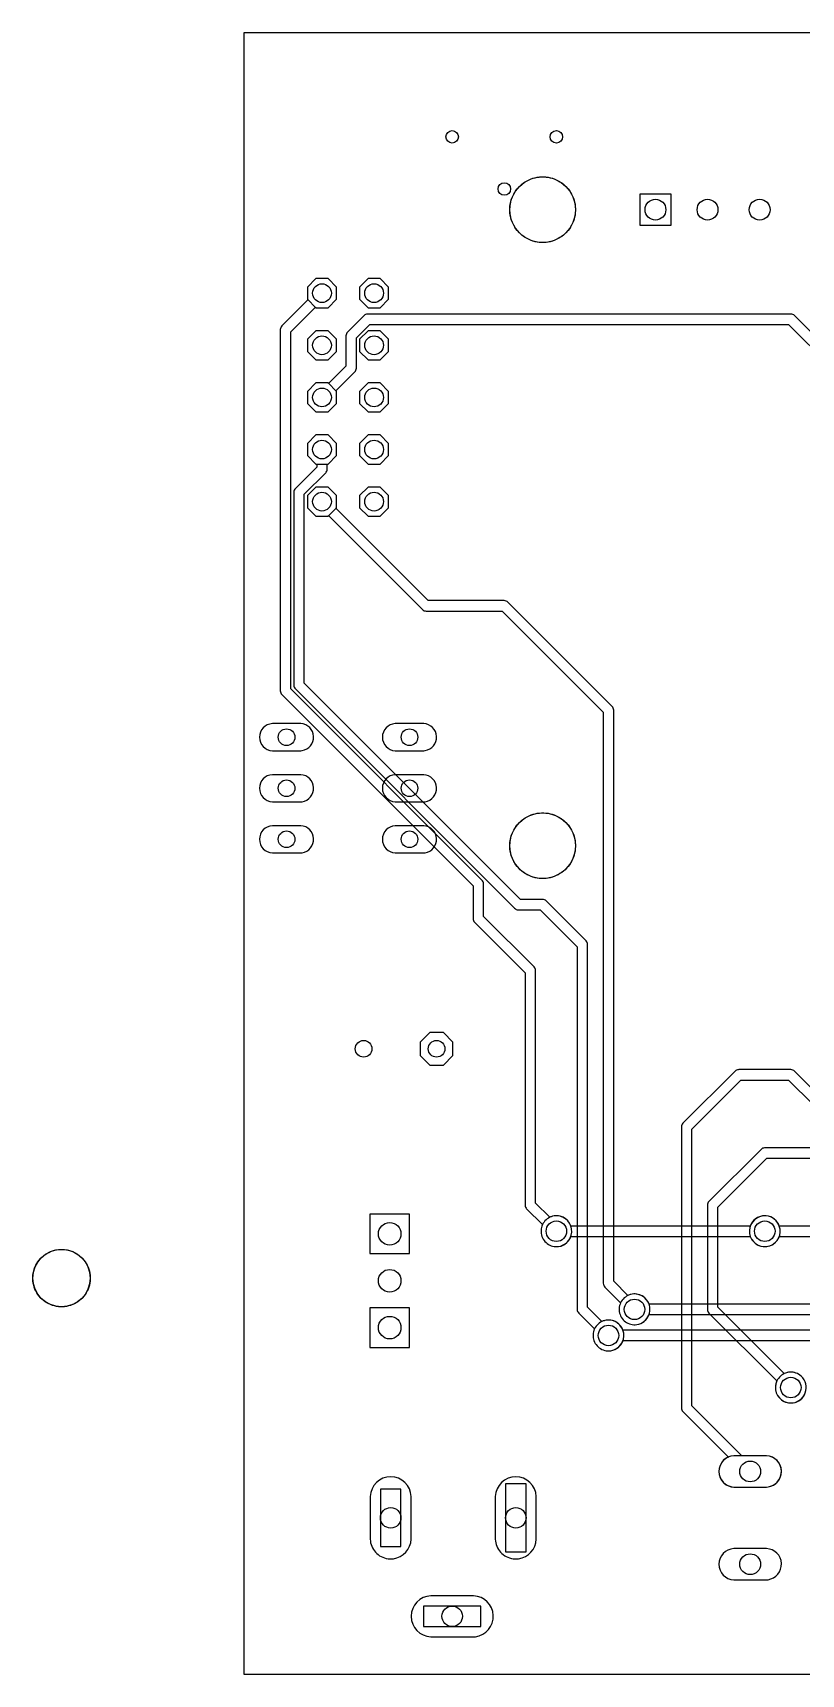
# Model space of a CAD drawing. Header units: millimetres. Extents: x -10 to 100, y 0 to 80.
# Drawn here: x -10.3 to 27.2, y 0 to 80 of the extents above; entities that cross this region are included whole.
import ezdxf

# ---------------------------------------------------------------- set-up
doc = ezdxf.new("R2010")
doc.units = ezdxf.units.MM

msp = doc.modelspace()

# ---------------------------------------------------------------- linework, layer by layer
at = {"layer": '16_copper'}
for points in [[(20.832, 72.142), (19.308, 72.142), (19.308, 70.618), (20.832, 70.618)], [(7.061, 67.015), (7.061, 67.605), (6.645, 68.021), (6.055, 68.021), (5.639, 67.605), (5.639, 67.015), (6.055, 66.599), (6.645, 66.599)], [(4.521, 64.475), (4.521, 65.065), (4.105, 65.481), (3.515, 65.481), (3.099, 65.065), (3.099, 64.475), (3.515, 64.059), (4.105, 64.059)], [(7.061, 64.475), (7.061, 65.065), (6.645, 65.481), (6.055, 65.481), (5.639, 65.065), (5.639, 64.475), (6.055, 64.059), (6.645, 64.059)], [(7.061, 61.935), (7.061, 62.525), (6.645, 62.941), (6.055, 62.941), (5.639, 62.525), (5.639, 61.935), (6.055, 61.519), (6.645, 61.519)], [(7.061, 59.395), (7.061, 59.985), (6.645, 60.401), (6.055, 60.401), (5.639, 59.985), (5.639, 59.395), (6.055, 58.979), (6.645, 58.979)], [(7.061, 56.855), (7.061, 57.445), (6.645, 57.861), (6.055, 57.861), (5.639, 57.445), (5.639, 56.855), (6.055, 56.439), (6.645, 56.439)], [(10.198, 30.149), (10.198, 30.811), (9.729, 31.28), (9.067, 31.28), (8.598, 30.811), (8.598, 30.149), (9.067, 29.68), (9.729, 29.68)], [(8.077, 22.428), (6.147, 22.428), (6.147, 20.498), (8.077, 20.498)], [(8.077, 17.856), (6.147, 17.856), (6.147, 15.926), (8.077, 15.926)]]:
    msp.add_lwpolyline(points, close=True, dxfattribs=at)
for points in [[(15.35, 20.847, 1), (15.13, 22.333), (15.058, 22.318, 0.048755), (14.92, 22.269), (14.224, 22.965), (14.224, 34.29, 0.198912), (14.15, 34.47), (11.684, 36.935), (11.684, 38.527, 0.198912), (11.61, 38.707), (2.286, 48.03), (2.286, 65.427), (3.487, 66.627), (3.515, 66.599), (4.105, 66.599), (4.521, 67.015), (4.521, 67.605), (4.105, 68.021), (3.515, 68.021), (3.099, 67.605), (3.099, 67.015), (3.127, 66.987), (1.852, 65.712, 0.198912), (1.778, 65.532), (1.778, 47.925, 0.198912), (1.852, 47.746), (11.176, 38.422), (11.176, 36.83, 0.198912), (11.25, 36.65), (13.716, 34.185), (13.716, 22.86, 0.198912), (13.79, 22.68), (14.561, 21.91), (14.533, 21.843), (14.512, 21.772), (14.497, 21.7), (14.49, 21.627), (14.49, 21.553), (14.497, 21.48), (14.512, 21.408), (14.533, 21.337), (14.561, 21.269), (14.596, 21.204), (14.637, 21.143), (14.684, 21.086), (14.736, 21.034), (14.793, 20.987), (14.854, 20.946), (14.919, 20.911), (14.987, 20.883), (15.058, 20.862), (15.13, 20.847), (15.203, 20.84), (15.277, 20.84)], [(17.89, 15.767, 1), (17.67, 17.253), (17.598, 17.238, 0.048755), (17.46, 17.189), (16.764, 17.885), (16.764, 35.56, 0.198912), (16.69, 35.74), (14.74, 37.69, 0.198912), (14.56, 37.764), (13.486, 37.764), (2.946, 48.304), (2.946, 57.508), (3.99, 58.551, 0.198912), (4.064, 58.731), (4.064, 58.979), (4.105, 58.979), (4.521, 59.395), (4.521, 59.985), (4.105, 60.401), (3.515, 60.401), (3.099, 59.985), (3.099, 59.395), (3.515, 58.979), (3.556, 58.979), (3.556, 58.836), (2.513, 57.793, 0.198912), (2.438, 57.613), (2.438, 48.199, 0.198912), (2.513, 48.019), (13.202, 37.33, 0.198912), (13.381, 37.256), (14.455, 37.256), (16.256, 35.455), (16.256, 17.78, 0.198912), (16.33, 17.6), (17.101, 16.83), (17.073, 16.763), (17.052, 16.692), (17.037, 16.62), (17.03, 16.547), (17.03, 16.473), (17.037, 16.4), (17.052, 16.328), (17.073, 16.257), (17.101, 16.189), (17.136, 16.124), (17.177, 16.063), (17.224, 16.006), (17.276, 15.954), (17.333, 15.907), (17.394, 15.866), (17.459, 15.831), (17.527, 15.803), (17.598, 15.782), (17.67, 15.767), (17.743, 15.76), (17.817, 15.76)], [(19.16, 17.037, 1), (18.94, 18.523), (18.868, 18.508, 0.048755), (18.73, 18.459), (18.034, 19.155), (18.034, 46.99, 0.198912), (17.96, 47.17), (12.88, 52.25, 0.198912), (12.7, 52.324), (8.995, 52.324), (4.493, 56.827), (4.521, 56.855), (4.521, 57.445), (4.105, 57.861), (3.515, 57.861), (3.099, 57.445), (3.099, 56.855), (3.515, 56.439), (4.105, 56.439), (4.133, 56.468), (8.71, 51.89, 0.198912), (8.89, 51.816), (12.595, 51.816), (17.526, 46.885), (17.526, 19.05, 0.198912), (17.6, 18.87), (18.371, 18.1), (18.343, 18.033), (18.322, 17.962), (18.307, 17.89), (18.3, 17.817), (18.3, 17.743), (18.307, 17.67), (18.322, 17.598), (18.343, 17.527), (18.371, 17.459), (18.406, 17.394), (18.447, 17.333), (18.494, 17.276), (18.546, 17.224), (18.603, 17.177), (18.664, 17.136), (18.729, 17.101), (18.797, 17.073), (18.868, 17.052), (18.94, 17.037), (19.013, 17.03), (19.087, 17.03)], [(2.84, 45.015, 0.906346), (2.776, 46.33), (1.39, 46.33, 0.952079), (1.39, 45.009), (2.776, 45.009)], [(8.835, 45.015, 0.906346), (8.77, 46.33), (7.384, 46.33, 0.952079), (7.384, 45.009), (8.77, 45.009)], [(2.84, 42.526, 0.906346), (2.776, 43.84), (1.39, 43.84, 0.952079), (1.39, 42.52), (2.776, 42.52)], [(8.835, 42.526, 0.906346), (8.77, 43.84), (7.384, 43.84, 0.952079), (7.384, 42.52), (8.77, 42.52)], [(2.84, 40.037, 0.906346), (2.776, 41.351), (1.39, 41.351, 0.952079), (1.39, 40.03), (2.776, 40.03)], [(8.835, 40.037, 0.906346), (8.77, 41.351), (7.384, 41.351, 0.952079), (7.384, 40.03), (8.77, 40.03)], [(24.111, 29.462, 0.179039), (23.95, 29.39), (21.41, 26.85, 0.198912), (21.336, 26.67), (21.336, 12.979, 0.198912), (21.41, 12.8), (23.628, 10.582, 0.796397), (23.889, 9.119), (25.488, 9.119, 0.95208), (25.488, 10.643), (24.286, 10.643), (21.844, 13.085), (21.844, 26.565), (24.235, 28.956), (26.565, 28.956), (27.76, 27.76, 1), (28.12, 28.12), (26.85, 29.39, 0.198912), (26.67, 29.464), (24.13, 29.464)], [(25.381, 25.652, 0.179039), (25.22, 25.58), (22.68, 23.04, 0.198912), (22.606, 22.86), (22.606, 17.78, 0.198912), (22.68, 17.6), (25.991, 14.29, 0.999258), (27.349, 13.649), (27.377, 13.717, 0.667642), (26.35, 14.649), (23.114, 17.885), (23.114, 22.755), (25.505, 25.146), (29.21, 25.146, 0.198912), (29.39, 25.22), (30.66, 26.49, 0.198912), (30.734, 26.67), (30.734, 27.94, 1), (30.226, 27.94), (30.226, 26.775), (29.105, 25.654), (25.4, 25.654)], [(74.949, 14.988, 0.179039), (75.11, 15.06), (75.88, 15.831, 0.999258), (76.521, 17.189), (76.453, 17.217, 0.667642), (75.521, 16.19), (74.825, 15.494), (34.395, 15.494), (33.274, 16.615), (33.274, 20.32, 0.198912), (33.2, 20.5), (31.93, 21.77, 0.198912), (31.75, 21.844), (26.107, 21.844, 0.99926), (24.693, 21.337), (24.721, 21.269, 0.667644), (26.107, 21.336), (31.645, 21.336), (32.766, 20.215), (32.766, 16.51, 0.198912), (32.84, 16.33), (34.11, 15.06, 0.198912), (34.29, 14.986), (74.93, 14.986)], [(7.291, 5.628, 0.36397), (8.16, 6.576), (8.16, 8.664, 0.95729), (6.16, 8.664), (6.16, 6.576), (6.168, 6.489), (6.183, 6.403), (6.205, 6.319), (6.235, 6.237), (6.272, 6.158), (6.316, 6.082), (6.366, 6.011), (6.422, 5.944), (6.484, 5.882), (6.551, 5.826), (6.622, 5.776), (6.698, 5.732), (6.777, 5.695), (6.859, 5.665), (6.943, 5.643), (7.029, 5.628), (7.116, 5.62), (7.204, 5.62)], [(13.391, 5.628, 0.36397), (14.26, 6.576), (14.26, 8.664, 0.95729), (12.26, 8.664), (12.26, 6.576), (12.268, 6.489), (12.283, 6.403), (12.305, 6.319), (12.335, 6.237), (12.372, 6.158), (12.416, 6.082), (12.466, 6.011), (12.522, 5.944), (12.584, 5.882), (12.651, 5.826), (12.722, 5.776), (12.798, 5.732), (12.877, 5.695), (12.959, 5.665), (13.043, 5.643), (13.129, 5.628), (13.216, 5.62), (13.304, 5.62)], [(25.563, 4.605, 0.906347), (25.488, 6.121), (23.889, 6.121, 0.95208), (23.889, 4.597), (25.488, 4.597)], [(11.291, 1.828, 0.916331), (11.204, 3.82), (9.116, 3.82, 0.95729), (9.116, 1.82), (11.204, 1.82)]]:
    msp.add_lwpolyline(points, format="xyb", close=True, dxfattribs=at)
msp.add_lwpolyline([(28.858, 64.211), (26.85, 66.22, 0.198912), (26.67, 66.294), (6.039, 66.294), (6.02, 66.292, 0.179039), (5.86, 66.22), (5.053, 65.413, 0.198912), (4.978, 65.233), (4.978, 63.758), (4.133, 62.913), (4.105, 62.941), (3.515, 62.941), (3.099, 62.525), (3.099, 61.935), (3.515, 61.519), (4.105, 61.519), (4.521, 61.935), (4.521, 62.525), (4.493, 62.553), (5.412, 63.473, 0.198912), (5.486, 63.652), (5.486, 65.128), (6.145, 65.786), (26.565, 65.786), (28.573, 63.778, 0.198912)], format="xyb", dxfattribs=at)
at = {"layer": '1_copper'}
for points in [[(20.832, 72.142), (19.308, 72.142), (19.308, 70.618), (20.832, 70.618)], [(4.521, 67.015), (4.521, 67.605), (4.105, 68.021), (3.515, 68.021), (3.099, 67.605), (3.099, 67.015), (3.515, 66.599), (4.105, 66.599)], [(7.061, 67.015), (7.061, 67.605), (6.645, 68.021), (6.055, 68.021), (5.639, 67.605), (5.639, 67.015), (6.055, 66.599), (6.645, 66.599)], [(4.521, 64.475), (4.521, 65.065), (4.105, 65.481), (3.515, 65.481), (3.099, 65.065), (3.099, 64.475), (3.515, 64.059), (4.105, 64.059)], [(7.061, 64.475), (7.061, 65.065), (6.645, 65.481), (6.055, 65.481), (5.639, 65.065), (5.639, 64.475), (6.055, 64.059), (6.645, 64.059)], [(4.521, 61.935), (4.521, 62.525), (4.105, 62.941), (3.515, 62.941), (3.099, 62.525), (3.099, 61.935), (3.515, 61.519), (4.105, 61.519)], [(7.061, 61.935), (7.061, 62.525), (6.645, 62.941), (6.055, 62.941), (5.639, 62.525), (5.639, 61.935), (6.055, 61.519), (6.645, 61.519)], [(4.521, 59.395), (4.521, 59.985), (4.105, 60.401), (3.515, 60.401), (3.099, 59.985), (3.099, 59.395), (3.515, 58.979), (4.105, 58.979)], [(7.061, 59.395), (7.061, 59.985), (6.645, 60.401), (6.055, 60.401), (5.639, 59.985), (5.639, 59.395), (6.055, 58.979), (6.645, 58.979)], [(4.521, 56.855), (4.521, 57.445), (4.105, 57.861), (3.515, 57.861), (3.099, 57.445), (3.099, 56.855), (3.515, 56.439), (4.105, 56.439)], [(7.061, 56.855), (7.061, 57.445), (6.645, 57.861), (6.055, 57.861), (5.639, 57.445), (5.639, 56.855), (6.055, 56.439), (6.645, 56.439)], [(10.198, 30.149), (10.198, 30.811), (9.729, 31.28), (9.067, 31.28), (8.598, 30.811), (8.598, 30.149), (9.067, 29.68), (9.729, 29.68)], [(8.077, 22.428), (6.147, 22.428), (6.147, 20.498), (8.077, 20.498)], [(8.077, 17.856), (6.147, 17.856), (6.147, 15.926), (8.077, 15.926)]]:
    msp.add_lwpolyline(points, close=True, dxfattribs=at)
for points in [[(2.84, 45.015, 0.906346), (2.776, 46.33), (1.39, 46.33, 0.952079), (1.39, 45.009), (2.776, 45.009)], [(8.835, 45.015, 0.906346), (8.77, 46.33), (7.384, 46.33, 0.952079), (7.384, 45.009), (8.77, 45.009)], [(2.84, 42.526, 0.906346), (2.776, 43.84), (1.39, 43.84, 0.952079), (1.39, 42.52), (2.776, 42.52)], [(8.835, 42.526, 0.906346), (8.77, 43.84), (7.384, 43.84, 0.952079), (7.384, 42.52), (8.77, 42.52)], [(2.84, 40.037, 0.906346), (2.776, 41.351), (1.39, 41.351, 0.952079), (1.39, 40.03), (2.776, 40.03)], [(8.835, 40.037, 0.906346), (8.77, 41.351), (7.384, 41.351, 0.952079), (7.384, 40.03), (8.77, 40.03)], [(15.35, 20.847, 0.276339), (15.947, 21.336), (24.693, 21.336, 0.99926), (26.107, 21.843), (26.079, 21.911, 0.667644), (24.693, 21.844), (15.947, 21.844), (15.919, 21.911), (15.884, 21.976), (15.843, 22.037), (15.796, 22.094), (15.744, 22.146), (15.687, 22.193), (15.626, 22.234), (15.561, 22.269), (15.493, 22.297), (15.422, 22.318), (15.35, 22.333), (15.277, 22.34), (15.203, 22.34), (15.13, 22.333), (15.058, 22.318), (14.987, 22.297), (14.919, 22.269), (14.854, 22.234), (14.793, 22.193), (14.736, 22.146), (14.684, 22.094), (14.637, 22.037), (14.596, 21.976), (14.561, 21.911), (14.533, 21.843), (14.512, 21.772), (14.497, 21.7), (14.49, 21.627), (14.49, 21.553), (14.497, 21.48), (14.512, 21.408), (14.533, 21.337), (14.561, 21.269), (14.596, 21.204), (14.637, 21.143), (14.684, 21.086), (14.736, 21.034), (14.793, 20.987), (14.854, 20.946), (14.919, 20.911), (14.987, 20.883), (15.058, 20.862), (15.13, 20.847), (15.203, 20.84), (15.277, 20.84)], [(25.563, 9.126, 0.906347), (25.488, 10.643), (23.889, 10.643, 0.95208), (23.889, 9.119), (25.488, 9.119)], [(7.291, 5.628, 0.36397), (8.16, 6.576), (8.16, 8.664, 0.95729), (6.16, 8.664), (6.16, 6.576), (6.168, 6.489), (6.183, 6.403), (6.205, 6.319), (6.235, 6.237), (6.272, 6.158), (6.316, 6.082), (6.366, 6.011), (6.422, 5.944), (6.484, 5.882), (6.551, 5.826), (6.622, 5.776), (6.698, 5.732), (6.777, 5.695), (6.859, 5.665), (6.943, 5.643), (7.029, 5.628), (7.116, 5.62), (7.204, 5.62)], [(13.391, 5.628, 0.36397), (14.26, 6.576), (14.26, 8.664, 0.95729), (12.26, 8.664), (12.26, 6.576), (12.268, 6.489), (12.283, 6.403), (12.305, 6.319), (12.335, 6.237), (12.372, 6.158), (12.416, 6.082), (12.466, 6.011), (12.522, 5.944), (12.584, 5.882), (12.651, 5.826), (12.722, 5.776), (12.798, 5.732), (12.877, 5.695), (12.959, 5.665), (13.043, 5.643), (13.129, 5.628), (13.216, 5.62), (13.304, 5.62)], [(25.563, 4.605, 0.906347), (25.488, 6.121), (23.889, 6.121, 0.95208), (23.889, 4.597), (25.488, 4.597)], [(11.291, 1.828, 0.916331), (11.204, 3.82), (9.116, 3.82, 0.95729), (9.116, 1.82), (11.204, 1.82)]]:
    msp.add_lwpolyline(points, format="xyb", close=True, dxfattribs=at)
for points in [[(33.583, 18.034), (19.757, 18.034), (19.729, 18.101), (19.694, 18.166), (19.653, 18.227), (19.606, 18.284), (19.554, 18.336), (19.497, 18.383), (19.436, 18.424), (19.371, 18.459), (19.303, 18.487), (19.232, 18.508), (19.16, 18.523), (19.087, 18.53), (19.013, 18.53), (18.94, 18.523), (18.868, 18.508), (18.797, 18.487), (18.729, 18.459), (18.664, 18.424), (18.603, 18.383), (18.546, 18.336), (18.494, 18.284), (18.447, 18.227), (18.406, 18.166), (18.371, 18.101), (18.343, 18.033), (18.322, 17.962), (18.307, 17.89), (18.3, 17.817), (18.3, 17.743), (18.307, 17.67), (18.322, 17.598), (18.343, 17.527), (18.371, 17.459), (18.406, 17.394), (18.447, 17.333), (18.494, 17.276), (18.546, 17.224), (18.603, 17.177), (18.664, 17.136), (18.729, 17.101), (18.797, 17.073), (18.868, 17.052), (18.94, 17.037), (19.013, 17.03), (19.087, 17.03), (19.16, 17.037, 0.276339), (19.757, 17.526), (33.583, 17.526, 0.99926)], [(36.123, 16.764), (18.487, 16.764), (18.459, 16.831), (18.424, 16.896), (18.383, 16.957), (18.336, 17.014), (18.284, 17.066), (18.227, 17.113), (18.166, 17.154), (18.101, 17.189), (18.033, 17.217), (17.962, 17.238), (17.89, 17.253), (17.817, 17.26), (17.743, 17.26), (17.67, 17.253), (17.598, 17.238), (17.527, 17.217), (17.459, 17.189), (17.394, 17.154), (17.333, 17.113), (17.276, 17.066), (17.224, 17.014), (17.177, 16.957), (17.136, 16.896), (17.101, 16.831), (17.073, 16.763), (17.052, 16.692), (17.037, 16.62), (17.03, 16.547), (17.03, 16.473), (17.037, 16.4), (17.052, 16.328), (17.073, 16.257), (17.101, 16.189), (17.136, 16.124), (17.177, 16.063), (17.224, 16.006), (17.276, 15.954), (17.333, 15.907), (17.394, 15.866), (17.459, 15.831), (17.527, 15.803), (17.598, 15.782), (17.67, 15.767), (17.743, 15.76), (17.817, 15.76), (17.89, 15.767, 0.276339), (18.487, 16.256), (36.123, 16.256, 0.99926)], [(27.226, 14.474), (27.174, 14.526), (27.117, 14.573), (27.056, 14.614), (26.991, 14.649), (26.923, 14.677), (26.852, 14.698), (26.78, 14.713), (26.707, 14.72), (26.633, 14.72), (26.56, 14.713), (26.488, 14.698), (26.417, 14.677), (26.349, 14.649), (26.284, 14.614), (26.223, 14.573), (26.166, 14.526), (26.114, 14.474), (26.067, 14.417), (26.026, 14.356), (25.991, 14.291), (25.963, 14.223), (25.942, 14.152), (25.927, 14.08), (25.92, 14.007), (25.92, 13.933), (25.927, 13.86), (25.942, 13.788), (25.963, 13.717), (25.991, 13.649), (26.026, 13.584), (26.067, 13.523), (26.114, 13.466), (26.166, 13.414), (26.223, 13.367), (26.284, 13.326), (26.349, 13.291), (26.417, 13.263), (26.488, 13.242), (26.56, 13.227), (26.633, 13.22), (26.707, 13.22), (26.78, 13.227, 0.276339), (27.377, 13.716)]]:
    msp.add_lwpolyline(points, format="xyb", dxfattribs=at)
at = {"layer": 'drills_NPTH'}
for centre, radius in [((14.57, 71.38), 1.6), ((14.57, 40.38), 1.6), ((-8.89, 19.304), 1.4)]:
    msp.add_circle(centre, radius, dxfattribs=at)
at = {"layer": 'drills_PTH'}
for centre, radius in [((10.16, 74.93), 0.305), ((15.24, 74.93), 0.305), ((12.7, 72.39), 0.305), ((20.07, 71.38), 0.508), ((22.61, 71.38), 0.508), ((25.15, 71.38), 0.508), ((3.81, 67.31), 0.457), ((6.35, 67.31), 0.457), ((3.81, 64.77), 0.457), ((6.35, 64.77), 0.457), ((3.81, 62.23), 0.457), ((6.35, 62.23), 0.457), ((3.81, 59.69), 0.457), ((6.35, 59.69), 0.457), ((3.81, 57.15), 0.457), ((6.35, 57.15), 0.457), ((2.083, 45.669), 0.406), ((8.077, 45.669), 0.406), ((2.083, 43.18), 0.406), ((8.077, 43.18), 0.406), ((2.083, 40.691), 0.406), ((8.077, 40.691), 0.406), ((5.842, 30.48), 0.406), ((9.398, 30.48), 0.406), ((7.112, 21.463), 0.55), ((7.112, 19.177), 0.55), ((7.112, 16.891), 0.55), ((24.689, 9.881), 0.508), ((7.16, 7.62), 0.5), ((13.26, 7.62), 0.5), ((24.689, 5.359), 0.508), ((10.16, 2.82), 0.5)]:
    msp.add_circle(centre, radius, dxfattribs=at)
at = {"layer": 'drills_via_1_16'}
for centre in [(15.24, 21.59), (25.4, 21.59), (19.05, 17.78), (17.78, 16.51), (26.67, 13.97)]:
    msp.add_circle(centre, 0.5, dxfattribs=at)
at = {"layer": 'holes'}
for points in [[(16.17, 71.328), (16.163, 71.223), (16.149, 71.119), (16.129, 71.016), (16.102, 70.915), (16.068, 70.816), (16.028, 70.719), (15.982, 70.625), (15.929, 70.535), (15.871, 70.448), (15.807, 70.364), (15.738, 70.286), (15.664, 70.212), (15.586, 70.143), (15.502, 70.079), (15.415, 70.021), (15.325, 69.968), (15.231, 69.922), (15.134, 69.882), (15.035, 69.848), (14.934, 69.821), (14.831, 69.801), (14.727, 69.787), (14.622, 69.78), (14.518, 69.78), (14.413, 69.787), (14.309, 69.801), (14.206, 69.821), (14.105, 69.848), (14.006, 69.882), (13.909, 69.922), (13.815, 69.968), (13.725, 70.021), (13.638, 70.079), (13.554, 70.143), (13.476, 70.212), (13.402, 70.286), (13.333, 70.364), (13.269, 70.448), (13.211, 70.535), (13.158, 70.625), (13.112, 70.719), (13.072, 70.816), (13.038, 70.915), (13.011, 71.016), (12.991, 71.119), (12.977, 71.223), (12.97, 71.328), (12.97, 71.432), (12.977, 71.537), (12.991, 71.641), (13.011, 71.744), (13.038, 71.845), (13.072, 71.944), (13.112, 72.041), (13.158, 72.135), (13.211, 72.225), (13.269, 72.312), (13.333, 72.396), (13.402, 72.474), (13.476, 72.548), (13.554, 72.617), (13.638, 72.681), (13.725, 72.739), (13.815, 72.792), (13.909, 72.838), (14.006, 72.878), (14.105, 72.912), (14.206, 72.939), (14.309, 72.959), (14.413, 72.973), (14.518, 72.98), (14.622, 72.98), (14.727, 72.973), (14.831, 72.959), (14.934, 72.939), (15.035, 72.912), (15.134, 72.878), (15.231, 72.838), (15.325, 72.792), (15.415, 72.739), (15.502, 72.681), (15.586, 72.617), (15.664, 72.548), (15.738, 72.474), (15.807, 72.396), (15.871, 72.312), (15.929, 72.225), (15.982, 72.135), (16.028, 72.041), (16.068, 71.944), (16.102, 71.845), (16.129, 71.744), (16.149, 71.641), (16.163, 71.537), (16.17, 71.432), (16.17, 71.328)], [(16.17, 40.328), (16.163, 40.223), (16.149, 40.119), (16.129, 40.016), (16.102, 39.915), (16.068, 39.816), (16.028, 39.719), (15.982, 39.625), (15.929, 39.535), (15.871, 39.448), (15.807, 39.364), (15.738, 39.286), (15.664, 39.212), (15.586, 39.143), (15.502, 39.079), (15.415, 39.021), (15.325, 38.968), (15.231, 38.922), (15.134, 38.882), (15.035, 38.848), (14.934, 38.821), (14.831, 38.801), (14.727, 38.787), (14.622, 38.78), (14.518, 38.78), (14.413, 38.787), (14.309, 38.801), (14.206, 38.821), (14.105, 38.848), (14.006, 38.882), (13.909, 38.922), (13.815, 38.968), (13.725, 39.021), (13.638, 39.079), (13.554, 39.143), (13.476, 39.212), (13.402, 39.286), (13.333, 39.364), (13.269, 39.448), (13.211, 39.535), (13.158, 39.625), (13.112, 39.719), (13.072, 39.816), (13.038, 39.915), (13.011, 40.016), (12.991, 40.119), (12.977, 40.223), (12.97, 40.328), (12.97, 40.432), (12.977, 40.537), (12.991, 40.641), (13.011, 40.744), (13.038, 40.845), (13.072, 40.944), (13.112, 41.041), (13.158, 41.135), (13.211, 41.225), (13.269, 41.312), (13.333, 41.396), (13.402, 41.474), (13.476, 41.548), (13.554, 41.617), (13.638, 41.681), (13.725, 41.739), (13.815, 41.792), (13.909, 41.838), (14.006, 41.878), (14.105, 41.912), (14.206, 41.939), (14.309, 41.959), (14.413, 41.973), (14.518, 41.98), (14.622, 41.98), (14.727, 41.973), (14.831, 41.959), (14.934, 41.939), (15.035, 41.912), (15.134, 41.878), (15.231, 41.838), (15.325, 41.792), (15.415, 41.739), (15.502, 41.681), (15.586, 41.617), (15.664, 41.548), (15.738, 41.474), (15.807, 41.396), (15.871, 41.312), (15.929, 41.225), (15.982, 41.135), (16.028, 41.041), (16.068, 40.944), (16.102, 40.845), (16.129, 40.744), (16.149, 40.641), (16.163, 40.537), (16.17, 40.432), (16.17, 40.328)], [(-8.84, 20.704), (-8.74, 20.697), (-8.641, 20.683), (-8.544, 20.661), (-8.448, 20.633), (-8.354, 20.598), (-8.263, 20.557), (-8.175, 20.509), (-8.091, 20.455), (-8.011, 20.395), (-7.935, 20.329), (-7.865, 20.259), (-7.799, 20.183), (-7.739, 20.103), (-7.685, 20.019), (-7.637, 19.931), (-7.596, 19.84), (-7.561, 19.746), (-7.533, 19.65), (-7.511, 19.553), (-7.497, 19.454), (-7.49, 19.354), (-7.49, 19.254), (-7.497, 19.154), (-7.511, 19.055), (-7.533, 18.958), (-7.561, 18.862), (-7.596, 18.768), (-7.637, 18.677), (-7.685, 18.589), (-7.739, 18.505), (-7.799, 18.425), (-7.865, 18.349), (-7.935, 18.279), (-8.011, 18.213), (-8.091, 18.153), (-8.175, 18.099), (-8.263, 18.051), (-8.354, 18.01), (-8.448, 17.975), (-8.544, 17.947), (-8.641, 17.925), (-8.74, 17.911), (-8.84, 17.904), (-8.94, 17.904), (-9.04, 17.911), (-9.139, 17.925), (-9.236, 17.947), (-9.332, 17.975), (-9.426, 18.01), (-9.517, 18.051), (-9.605, 18.099), (-9.689, 18.153), (-9.769, 18.213), (-9.845, 18.279), (-9.915, 18.349), (-9.981, 18.425), (-10.041, 18.505), (-10.095, 18.589), (-10.143, 18.677), (-10.184, 18.768), (-10.219, 18.862), (-10.247, 18.958), (-10.269, 19.055), (-10.283, 19.154), (-10.29, 19.254), (-10.29, 19.354), (-10.283, 19.454), (-10.269, 19.553), (-10.247, 19.65), (-10.219, 19.746), (-10.184, 19.84), (-10.143, 19.931), (-10.095, 20.019), (-10.041, 20.103), (-9.981, 20.183), (-9.915, 20.259), (-9.845, 20.329), (-9.769, 20.395), (-9.689, 20.455), (-9.605, 20.509), (-9.517, 20.557), (-9.426, 20.598), (-9.332, 20.633), (-9.236, 20.661), (-9.139, 20.683), (-9.04, 20.697), (-8.94, 20.704), (-8.84, 20.704)], [(6.66, 6.22), (7.66, 6.22), (7.66, 9.02), (6.66, 9.02), (6.66, 6.22)], [(12.76, 5.97), (13.76, 5.97), (13.76, 9.27), (12.76, 9.27), (12.76, 5.97)], [(8.76, 2.32), (11.56, 2.32), (11.56, 3.32), (8.76, 3.32), (8.76, 2.32)]]:
    msp.add_lwpolyline(points, close=True, dxfattribs=at)
at = {"layer": 'outline'}
msp.add_lwpolyline([(0, 0), (100, 0), (100, 80), (0, 80), (0, 0)], close=True, dxfattribs=at)

doc.saveas('drawing.dxf')
